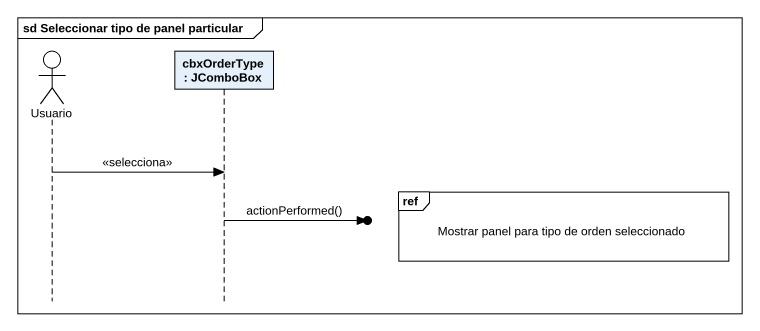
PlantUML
@startuml
mainframe sd Seleccionar tipo de panel particular
hide footbox
actor Usuario
participant "cbxOrderType : JComboBox" as cbxOrderType

Usuario -> cbxOrderType : <<selecciona>>
ref over cbxOrderType : Mostrar panel para tipo de orden seleccionado
cbxOrderType ->o] : actionPerformed()
@enduml
